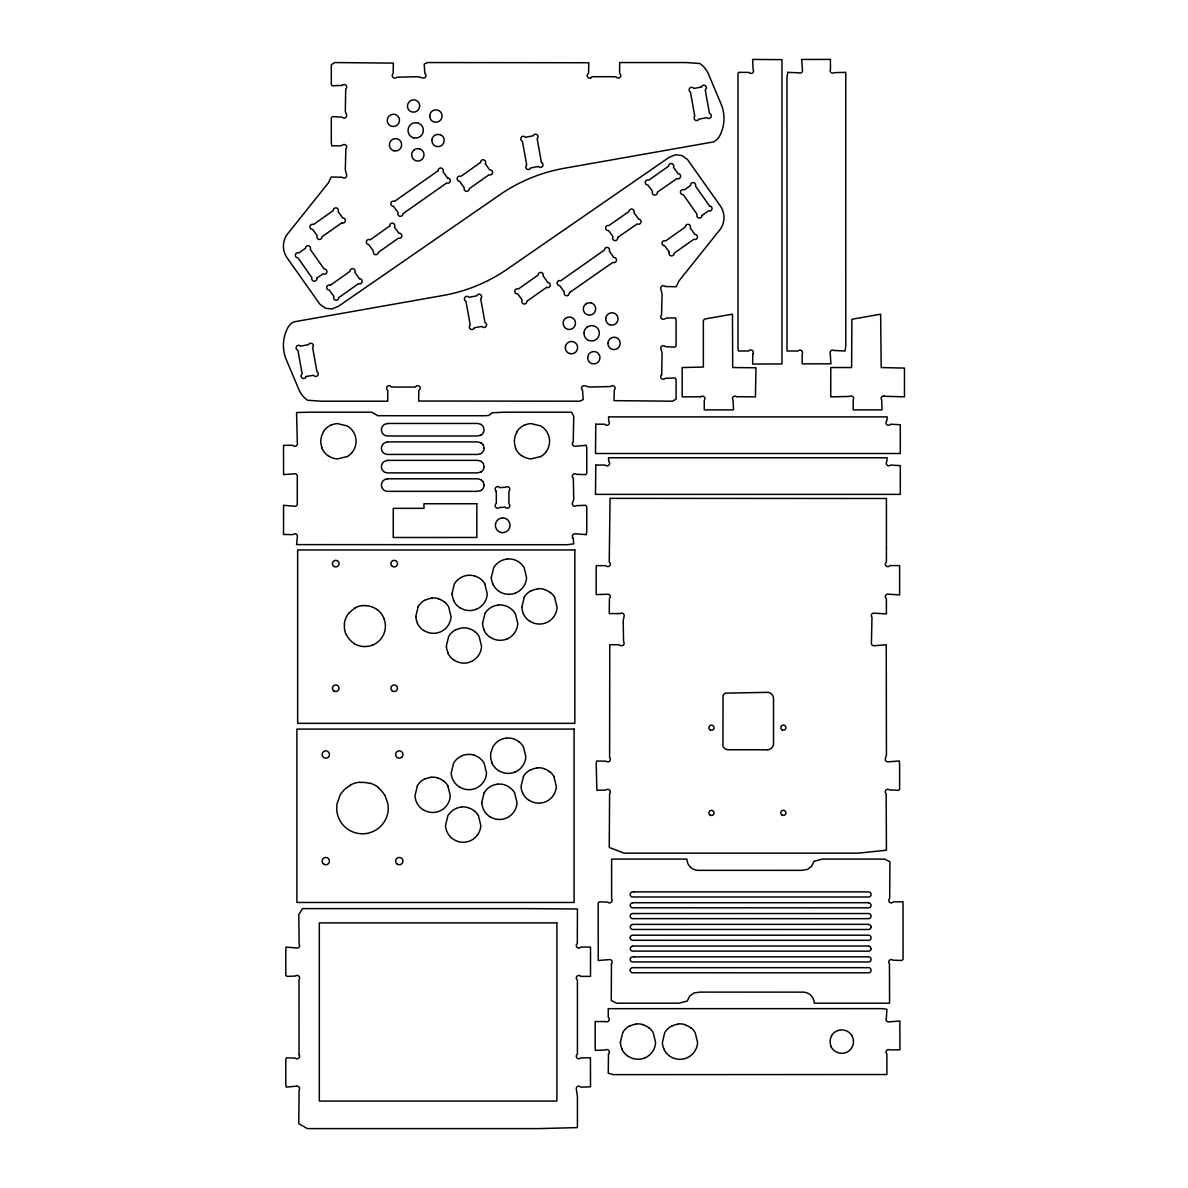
<?xml version="1.0" encoding="UTF-8"?>
<svg xmlns="http://www.w3.org/2000/svg" width="1188" height="1188" viewBox="0 0 1188 1188"><rect width="100%" height="100%" fill="white"/><g stroke="black" fill="none" stroke-linecap="round" stroke-linejoin="round"><path stroke-width="1.5" d="M565.414 347.342L565.399 347.98A5.94 5.94 0 0 0 569.423 353.519M605.821 318.533L605.806 319.201A5.94 5.94 0 0 0 609.637 324.755M584.095 332.774L584.08 333.62A7.425 7.425 0 0 0 588.877 340.525M344.446 623.982L344.401 627.606A20.597 20.597 0 0 0 346.436 635.253M415.741 616.602L418.131 606.801M446.257 646.346L448.648 636.545A17.731 17.731 0 0 1 455.628 629.744M451.945 593.837L454.336 584.036A17.746 17.746 0 0 1 461.404 577.294A17.597 17.597 0 0 1 467.849 575.363M482.476 623.581L484.867 613.78M491.268 577.546L493.659 567.745A17.746 17.746 0 0 1 500.727 561.003A17.597 17.597 0 0 1 507.157 559.073M481.719 802.702L484.11 792.901M521.784 607.291L524.175 597.49M620.299 1042.515L622.69 1032.714M661.686 374.666L662.087 352.494L660.751 348.693A2.569 2.569 0 0 1 665.339 346.644L674.962 347.163L676.091 345.886L676.091 321.295L675.675 317.953L666.78 317.953L663.884 319.216A2.569 2.569 0 0 1 661.567 314.805L662.087 293.971L660.795 288.892A2.569 2.569 0 0 1 665.191 286.516L676.21 286.754L678.823 281.14L720.403 229.091A20.315 20.315 0 0 0 720.047 205.539L687.496 159.534L681.971 155.539L675.348 154.767L668.993 157.425L505.702 270.24A163.157 163.157 0 0 1 442.812 295.53L293.778 321.889A14.301 14.301 0 0 0 287.704 327.918L287.615 328.096A37.318 37.318 0 0 0 286.338 359.786L298.945 389.694A24.339 24.339 0 0 0 307.529 400.252L321.309 401.202L387.719 401.202L387.823 390.436L386.753 389.189A2.569 2.569 0 0 1 389.961 385.788L391.342 386.932L396.094 387.05L415.191 387.05L416.587 385.892A2.569 2.569 0 0 1 420.106 389.025L418.829 390.496L418.621 401.024L579.907 401.202L583.219 399.599L582.536 390.288A2.554 2.554 0 0 1 584.659 385.744L589.322 387.05L610.617 386.546A2.569 2.569 0 0 1 614.345 386.367A2.569 2.569 0 0 1 614.27 390.11L614.018 400.638L672.571 401.202L676.091 399.079L676.091 379.388L675.185 377.962L665.206 378.348A2.539 2.539 0 0 1 661.419 378.467A2.539 2.539 0 0 1 661.701 374.695M701.945 215.533L708.464 210.855A2.569 2.569 0 0 0 711.983 209.043A2.569 2.569 0 0 0 709.503 205.955M417.374 785.921L414.983 795.722A17.582 17.582 0 0 0 416.602 802.286A17.731 17.731 0 0 0 422.943 809.667M523.433 776.61L521.042 786.411A17.582 17.582 0 0 0 522.661 792.975M389.723 226.017L370.181 239.842A2.569 2.569 0 0 0 366.424 241.313A2.569 2.569 0 0 0 368.755 244.609L373.478 251.232A2.569 2.569 0 0 0 375.319 254.648A2.569 2.569 0 0 0 378.437 252.287L398.426 238.194A2.569 2.569 0 0 0 401.811 235.996A2.569 2.569 0 0 0 398.856 233.234L394.401 227.057A2.554 2.554 0 0 0 392.827 223.166A2.554 2.554 0 0 0 389.723 226.017M438.164 170.701L394.505 201.381A2.554 2.554 0 0 0 392.322 201.351A2.569 2.569 0 0 0 391.179 205.004A2.554 2.554 0 0 0 393.48 206.237L398.084 212.637A2.554 2.554 0 0 0 399.807 216.29A2.554 2.554 0 0 0 402.925 213.736L446.673 182.997A2.554 2.554 0 0 0 449.183 182.774A2.569 2.569 0 0 0 449.91 179.329A2.554 2.554 0 0 0 447.653 178.111M590.807 77.873L592.203 76.715L611.3 76.715L616.052 76.834L617.448 77.977A2.569 2.569 0 0 0 620.641 74.577L619.572 73.314L619.676 62.548L686.085 62.548L699.866 63.513A24.339 24.339 0 0 1 708.449 74.072L721.057 103.965A37.318 37.318 0 0 1 719.779 135.655L719.69 135.833A14.301 14.301 0 0 1 713.617 141.877L564.582 168.221A163.157 163.157 0 0 0 501.692 193.51L338.402 306.326L332.046 308.984L325.423 308.227L319.899 304.217L287.348 258.212A20.315 20.315 0 0 1 286.991 234.675L328.571 182.625L331.185 176.997L342.203 177.25A2.569 2.569 0 0 0 346.599 174.859L345.307 169.78L345.842 148.931A2.539 2.539 0 0 0 343.54 144.565L340.614 145.812L331.719 145.812L331.303 142.456L331.303 117.879L332.432 116.587L342.055 117.107A2.569 2.569 0 0 0 346.644 115.073L345.307 111.271L345.708 89.085A2.539 2.539 0 0 0 346.005 85.298A2.539 2.539 0 0 0 342.203 85.432M585.951 303.965L586.931 303.356M341.758 222.839L321.993 236.798A2.554 2.554 0 0 1 318.904 239.412A2.554 2.554 0 0 1 317.181 235.744L312.593 229.358A2.569 2.569 0 0 1 309.92 226.314A2.569 2.569 0 0 1 313.528 224.487L333.279 210.528A2.554 2.554 0 0 1 334.496 208.227A2.569 2.569 0 0 1 337.927 208.954A2.554 2.554 0 0 1 338.105 211.583L342.693 217.968A2.554 2.554 0 0 1 345.025 219.186A2.569 2.569 0 0 1 343.896 222.854A2.554 2.554 0 0 1 341.758 222.839M330.323 285.269L350.044 271.339A2.554 2.554 0 0 1 353.103 268.681A2.554 2.554 0 0 1 354.885 272.334L359.474 278.749M546.569 287.377L526.878 301.277A2.569 2.569 0 0 1 523.67 303.935A2.569 2.569 0 0 1 522.185 300.044L517.745 293.882A2.569 2.569 0 0 1 514.775 291.045A2.569 2.569 0 0 1 518.354 289.011L538.149 275.022A2.554 2.554 0 0 1 541.149 272.453A2.554 2.554 0 0 1 543.109 275.883L547.846 282.521A2.569 2.569 0 0 1 550.192 285.744A2.569 2.569 0 0 1 546.554 287.377M347.312 456.519L337.511 458.91A17.582 17.582 0 0 1 328.081 455.613M540.822 456.519L531.021 458.91A17.597 17.597 0 0 1 521.71 455.553M480.858 435.179L477.264 435.981L387.258 435.981A6.178 6.178 0 0 1 381.407 429.729A6.178 6.178 0 0 1 387.422 423.641M480.858 453.638L477.264 454.44L387.258 454.425A6.178 6.178 0 0 1 381.407 448.188A6.178 6.178 0 0 1 387.422 442.099M480.858 472.082L477.264 472.883L387.258 472.883A6.178 6.178 0 0 1 381.407 466.646A6.178 6.178 0 0 1 387.422 460.558M480.858 490.54L477.264 491.342L387.258 491.342A6.178 6.178 0 0 1 383.917 490.139A6.267 6.267 0 0 1 387.451 478.823M838.372 1030.397L836.322 1031.243A11.821 11.821 0 0 0 831.496 1035.594M342.189 85.417L332.224 85.788L331.303 84.363L331.303 64.672L334.823 62.548L393.376 63.113L393.124 73.641A2.539 2.539 0 0 0 393.065 77.398A2.539 2.539 0 0 0 396.792 77.205L418.072 76.715L422.735 78.022A2.554 2.554 0 0 0 424.873 73.463L424.175 64.167L427.487 62.548L588.773 62.741L588.565 73.255L587.288 74.725A2.569 2.569 0 0 0 590.807 77.873M296.584 1086.159L286.278 1087.109L285.773 1084.392L285.773 1059.577L286.56 1057.78L295.292 1058.092A2.539 2.539 0 0 0 296.658 1058.79A2.569 2.569 0 0 0 299.049 1054.617M700.668 396.762L682.239 396.881L682.164 367.552L703.355 367.062L703.355 320.626L704.35 319.097L732.476 314.137L732.684 367.552L755.969 367.775L755.434 396.881L736.679 396.688M362.295 605.672L365.919 605.538M502.42 532.61L503.875 532.536A7.366 7.366 0 0 0 503.846 517.998L502.42 517.953M365.399 646.569L364.879 646.569A20.597 20.597 0 0 1 354.291 643.688M632.372 902.717L868.725 902.702M632.372 924.383L868.725 924.353M632.372 946.034L868.725 946.019M767.463 749.777L728.6 749.777A6.178 6.178 0 0 1 725.333 748.9A6.282 6.282 0 0 1 722.957 746.346L723.017 695.633A6.282 6.282 0 0 1 725.452 693.139L767.611 692.352A6.178 6.178 0 0 1 773.046 696.257A6.163 6.163 0 0 1 773.507 698.589L773.507 743.569A6.163 6.163 0 0 1 772.482 746.985A6.267 6.267 0 0 1 769.809 749.242A6.163 6.163 0 0 1 767.507 749.732M387.422 423.448L477.561 423.448L480.991 424.324M387.422 441.906L477.561 441.906L480.991 442.782M387.422 460.365L477.561 460.365L480.991 461.226M387.422 478.809L477.561 478.809L480.991 479.685M447.653 178.111L443.035 171.651A2.554 2.554 0 0 0 441.208 168.043A2.554 2.554 0 0 0 438.164 170.701M413.573 137.853L412.236 137.333A7.44 7.44 0 0 1 408.093 130.992A9.103 9.103 0 0 1 408.152 129.433A7.663 7.663 0 0 1 410.706 124.666A7.811 7.811 0 0 1 412.889 123.314A7.663 7.663 0 0 1 418.473 123.255M393.792 150.742L392.723 150.327A5.955 5.955 0 0 1 389.426 145.233A7.663 7.663 0 0 1 389.456 143.971A6.163 6.163 0 0 1 397.742 139.011A5.94 5.94 0 0 1 401.589 144.565L401.574 145.233A6.148 6.148 0 0 1 399.213 149.658A6.252 6.252 0 0 1 397.208 150.698A6.148 6.148 0 0 1 393.822 150.713M496.242 491.283L496.094 491.179A2.569 2.569 0 0 1 495.916 487.332A2.569 2.569 0 0 1 499.762 487.644L505.539 487.288A2.569 2.569 0 0 1 509.4 490.614A2.465 2.465 0 0 1 508.895 491.149L508.88 503.623A2.569 2.569 0 0 1 509.296 507.172A2.569 2.569 0 0 1 505.746 507.677A2.569 2.569 0 0 1 505.271 507.202L499.435 507.484A2.554 2.554 0 0 1 495.663 507.172A2.554 2.554 0 0 1 496.317 503.445L496.317 491.327M709.503 205.955L695.485 186.071A2.554 2.554 0 0 0 693.45 182.581A2.554 2.554 0 0 0 690.57 185.417L684.318 189.932A2.569 2.569 0 0 0 680.501 191.565A2.569 2.569 0 0 0 683.249 194.684L697.118 214.315A2.554 2.554 0 0 0 698.752 217.998A2.554 2.554 0 0 0 701.945 215.533M573.195 538.223L573.745 543.837L567.463 544.728L296.555 544.609L297.342 536.872A2.569 2.569 0 0 0 294.698 533.739L292.812 534.645L283.531 534.437L283.576 505.301L294.119 506.192A2.554 2.554 0 0 0 297.282 502.97L297.297 476.997A2.554 2.554 0 0 0 294.119 473.834L283.546 474.621L283.531 445.351L292.797 445.292L293.971 446.124A2.554 2.554 0 0 0 297.327 443.094L296.555 412.518L310.142 412.191L371.77 412.191L377.858 415.711L396.005 415.726L484.867 415.726L488.743 415.473L492.278 412.741L504.484 412.191L571.621 412.191L573.745 416.26L573.21 441.788A2.569 2.569 0 0 0 575.408 446.228L586.293 445.292L586.753 448.336L586.753 473.106L585.788 474.621L576.551 474.339A2.554 2.554 0 0 0 572.898 474.68A2.554 2.554 0 0 0 573.344 478.319L573.745 499.643L572.378 503.207A2.539 2.539 0 0 0 576.611 505.628L585.729 505.301L586.753 506.682L586.753 531.392L586.337 534.645L575.393 533.783A2.554 2.554 0 0 0 573.195 538.223M541.446 162.518L537.139 138.699A2.554 2.554 0 0 0 536.961 134.66A2.554 2.554 0 0 0 533.1 135.818L525.408 137.288A2.554 2.554 0 0 0 521.324 137.273A2.554 2.554 0 0 0 522.408 141.209L526.7 164.983A2.554 2.554 0 0 0 526.804 169.023A2.554 2.554 0 0 0 530.68 167.924L538.431 166.469A2.569 2.569 0 0 0 542.471 166.424A2.569 2.569 0 0 0 541.431 162.504M554.692 597.49L557.083 607.291A17.582 17.582 0 0 1 553.801 616.706A17.731 17.731 0 0 1 546.124 622.764A17.597 17.597 0 0 1 529.878 621.235M515.384 613.78L517.775 623.581A17.582 17.582 0 0 1 514.478 633.011A17.731 17.731 0 0 1 506.801 639.07M484.853 584.036L487.243 593.837A17.582 17.582 0 0 1 483.962 603.266A17.731 17.731 0 0 1 476.284 609.325M553.95 776.61L556.34 786.411A17.582 17.582 0 0 1 553.059 795.826A17.731 17.731 0 0 1 545.381 801.885A17.582 17.582 0 0 1 529.195 800.296M514.642 792.901L517.032 802.702A17.582 17.582 0 0 1 513.736 812.132A17.731 17.731 0 0 1 506.058 818.19A17.597 17.597 0 0 1 489.812 816.646M478.422 815.666L480.813 825.467A17.582 17.582 0 0 1 477.517 834.897M447.891 785.921L450.282 795.722A17.582 17.582 0 0 1 447 805.137A17.731 17.731 0 0 1 439.322 811.211A17.582 17.582 0 0 1 423.136 809.607M384.764 794.95L388.001 804.172L388.253 809.266A25.691 25.691 0 0 1 383.442 823.032A25.884 25.884 0 0 1 372.23 831.882A25.705 25.705 0 0 1 362.474 833.798A25.705 25.705 0 0 1 348.411 829.64A25.884 25.884 0 0 1 339.055 818.859A25.691 25.691 0 0 1 336.694 809.266L336.932 804.172L340.184 794.95A25.705 25.705 0 0 1 350.564 785.342M483.368 445.337L484.021 448.114M483.368 482.239L484.021 485.016M669.289 252.168L664.701 245.782A2.554 2.554 0 0 1 662.043 242.753A2.554 2.554 0 0 1 665.636 240.926L685.402 226.967A2.554 2.554 0 0 1 688.505 224.354A2.554 2.554 0 0 1 690.228 228.022L694.802 234.407A2.569 2.569 0 0 1 697.475 237.437A2.569 2.569 0 0 1 693.851 239.278L674.116 253.222A2.554 2.554 0 0 1 671.027 255.851A2.554 2.554 0 0 1 669.289 252.183M299.049 1054.632L299.005 979.655A2.539 2.539 0 0 0 298.901 976.165A2.539 2.539 0 0 0 295.411 976.061L286.902 976.388L285.773 975.363L285.773 950.86L286.056 947.059L296.48 948.039A2.554 2.554 0 0 0 299.153 944.044L298.782 914.611L302.435 908.612L527.234 908.612L577.427 908.983L577.323 943.465L576.358 944.802A2.569 2.569 0 0 0 579.699 947.95L580.902 947.059L590.525 947.103L590.51 976.388L580.828 976.373L579.596 975.526A2.569 2.569 0 0 0 576.403 978.793L577.398 980.1L577.427 997.593L577.427 1053.994L576.432 1055.33A2.569 2.569 0 0 0 579.536 1058.731L580.813 1057.869L590.436 1057.78L590.525 1086.812L580.962 1087.109L579.001 1086.129A2.569 2.569 0 0 0 576.343 1089.337L577.427 1096.346L577.427 1127.59L539.07 1128.6L307.395 1128.6L298.782 1123.67L299.094 1090.242A2.539 2.539 0 0 0 296.614 1086.188M630.219 937.837L630.219 938.045A2.465 2.465 0 0 0 632.313 940.287L868.651 940.317A2.45 2.45 0 0 0 871.056 937.867L871.056 937.674A2.45 2.45 0 0 0 868.725 935.194L632.372 935.208A2.465 2.465 0 0 0 630.219 937.644M630.219 970.329L630.219 970.537A2.465 2.465 0 0 0 632.313 972.764L868.651 972.794A2.45 2.45 0 0 0 871.056 970.344L871.056 970.165A2.45 2.45 0 0 0 868.725 967.671L632.372 967.685A2.465 2.465 0 0 0 630.219 970.136M484.021 466.572L483.368 463.78A6.163 6.163 0 0 0 481.021 461.404M429.818 116.112L429.818 116.602A5.94 5.94 0 0 0 433.293 121.711A6.252 6.252 0 0 0 439.709 120.879A6.133 6.133 0 0 0 441.995 116.409L441.995 115.771A5.94 5.94 0 0 0 437.971 110.232A6.133 6.133 0 0 0 429.714 116.142M871.056 926.848L871.056 926.996A2.45 2.45 0 0 1 868.651 929.491L632.313 929.462A2.465 2.465 0 0 1 632.372 924.591M871.056 948.514L871.056 948.663A2.45 2.45 0 0 1 868.651 951.143L632.313 951.113A2.465 2.465 0 0 1 632.372 946.242M384.021 618.696A20.448 20.448 0 0 1 382.001 637.377A20.597 20.597 0 0 1 373.21 644.817M373.27 644.757A20.448 20.448 0 0 1 365.459 646.51M354.499 643.629A20.448 20.448 0 0 1 346.718 635.283M349.064 613.231A20.448 20.448 0 0 1 354.915 608.286M365.978 605.657A20.448 20.448 0 0 1 377.056 609.593M344.342 623.952A20.597 20.597 0 0 1 348.827 613.038M354.707 608.063A20.597 20.597 0 0 1 362.266 605.568M376.997 609.385A20.597 20.597 0 0 1 384.021 618.532M423.878 630.486A17.582 17.582 0 0 0 440.124 632.031A17.731 17.731 0 0 0 447.742 626.031A17.582 17.582 0 0 0 451.039 616.602L448.648 606.801A17.731 17.731 0 0 0 444.342 601.781M417.523 623.165A17.582 17.582 0 0 1 415.904 616.602M425.304 600.178A17.582 17.582 0 0 1 431.749 598.247M438.55 598.915A17.582 17.582 0 0 1 444.401 601.974M423.685 630.546A17.731 17.731 0 0 1 417.285 623.165M418.057 606.726A17.731 17.731 0 0 1 425.111 599.985M431.6 598.039A17.731 17.731 0 0 1 438.431 598.707M454.351 660.29A17.597 17.597 0 0 0 470.596 661.835A17.731 17.731 0 0 0 478.259 655.776A17.582 17.582 0 0 0 481.556 646.346L479.165 636.545A17.731 17.731 0 0 0 474.873 631.526M454.202 660.29A17.731 17.731 0 0 1 447.802 652.925M448.054 652.925A17.582 17.582 0 0 1 446.436 646.346M455.836 629.922A17.582 17.582 0 0 1 462.266 627.992A17.761 17.761 0 0 1 469.008 628.541M469.067 628.66A17.582 17.582 0 0 1 474.918 631.719M476.343 609.266A17.582 17.582 0 0 1 460.098 607.736M453.742 600.4A17.582 17.582 0 0 1 452.123 593.837M459.905 607.781A17.731 17.731 0 0 1 453.489 600.4M467.909 575.348A17.746 17.746 0 0 1 474.755 576.017M484.971 584.036A17.746 17.746 0 0 0 480.68 579.091A17.597 17.597 0 0 0 474.651 576.032M506.86 639.01A17.582 17.582 0 0 1 490.614 637.481M484.259 630.16A17.582 17.582 0 0 1 482.64 623.581M490.421 637.525A17.731 17.731 0 0 1 484.021 630.16M484.793 613.706A17.731 17.731 0 0 1 491.847 606.979A17.597 17.597 0 0 1 498.366 605.123M498.336 605.034A17.731 17.731 0 0 1 505.182 605.687A17.597 17.597 0 0 1 511.033 608.835A17.731 17.731 0 0 1 515.369 613.706M508.91 594.327A17.597 17.597 0 0 1 499.287 591.49A17.731 17.731 0 0 1 492.886 584.11M492.931 584.154A17.597 17.597 0 0 1 491.312 577.591M515.651 592.975A17.582 17.582 0 0 1 508.969 594.282M507.217 559.058A17.746 17.746 0 0 1 514.077 559.711A17.597 17.597 0 0 1 519.884 562.8A17.746 17.746 0 0 1 524.175 567.745L526.566 577.546A17.582 17.582 0 0 1 523.269 586.961A17.731 17.731 0 0 1 515.607 593.02M523.522 613.914A17.597 17.597 0 0 1 521.888 607.335M531.303 590.896A17.597 17.597 0 0 1 537.748 588.981M544.549 589.634A17.597 17.597 0 0 1 550.4 592.693M529.744 621.235A17.731 17.731 0 0 1 523.329 613.854M524.101 597.416A17.731 17.731 0 0 1 531.155 590.674M537.644 588.728A17.731 17.731 0 0 1 544.49 589.397M550.4 592.47A17.731 17.731 0 0 1 554.692 597.416M440.303 134.704A5.94 5.94 0 0 1 444.134 140.273L444.134 140.941A6.148 6.148 0 0 1 436.367 146.421L435.268 146.035A5.955 5.955 0 0 1 431.972 140.941A7.663 7.663 0 0 1 432.016 139.679M431.912 139.694A6.148 6.148 0 0 1 440.169 134.764M413.855 150.163A6.133 6.133 0 0 0 411.672 154.663L411.761 155.212A5.955 5.955 0 0 0 415.963 160.751A6.133 6.133 0 0 0 420.478 160.395L421.458 159.801A6.133 6.133 0 0 0 423.938 154.692A5.94 5.94 0 0 0 420.285 149.139M420.151 149.183A6.133 6.133 0 0 0 415.651 149.109A6.133 6.133 0 0 0 413.81 150.193M418.518 123.225A7.425 7.425 0 0 1 423.314 130.145L423.299 130.977A7.677 7.677 0 0 1 413.602 137.823M359.459 278.735A2.569 2.569 0 0 1 362.117 281.779A2.569 2.569 0 0 1 358.538 283.635L338.758 297.609A2.554 2.554 0 0 1 335.625 300.178A2.554 2.554 0 0 1 333.947 296.495L329.373 290.124A2.569 2.569 0 0 1 326.685 287.08A2.569 2.569 0 0 1 330.323 285.269M700.682 396.777A2.554 2.554 0 0 1 704.202 396.896A2.554 2.554 0 0 1 704.261 400.415L704.246 409.905L731.986 409.905L733.545 409.786L732.996 400.193A2.525 2.525 0 0 1 736.619 396.718M884.184 396.035A2.525 2.525 0 0 0 881.689 400.074L882.016 409.905L853.251 409.905L853.207 399.836A2.525 2.525 0 0 0 853.519 399.123A2.569 2.569 0 0 0 851.113 395.946A2.525 2.525 0 0 0 849.524 396.436L830.739 396.881L830.754 367.552L851.633 367.552L851.885 319.26L880.65 314.196L881.184 367.552L904.469 368.087L904.469 396.851L884.986 396.287A2.51 2.51 0 0 0 884.228 395.99M868.725 946.227A2.45 2.45 0 0 1 871.056 948.722M868.725 924.576A2.45 2.45 0 0 1 871.056 927.056M868.725 902.925A2.45 2.45 0 0 1 871.056 905.405A2.45 2.45 0 0 1 868.651 907.825L632.313 907.81A2.465 2.465 0 0 1 632.372 902.925M644.683 1057.944A17.582 17.582 0 0 1 628.437 1056.399M622.081 1049.078A17.582 17.582 0 0 1 620.463 1042.515M629.863 1026.09A17.582 17.582 0 0 1 636.308 1024.16M643.109 1024.828A17.582 17.582 0 0 1 648.96 1027.887M644.639 1058.003A17.731 17.731 0 0 0 652.301 1051.929A17.582 17.582 0 0 0 655.598 1042.515L653.207 1032.714A17.731 17.731 0 0 0 648.9 1027.694M628.244 1056.459A17.731 17.731 0 0 1 621.844 1049.078M622.616 1032.639A17.731 17.731 0 0 1 629.67 1025.897M636.159 1023.952A17.731 17.731 0 0 1 643.005 1024.62M664.018 1049.138A17.597 17.597 0 0 1 662.384 1042.559L664.671 1032.714A17.746 17.746 0 0 1 671.74 1025.972M671.799 1026.12A17.597 17.597 0 0 1 678.244 1024.205M685.045 1024.858A17.597 17.597 0 0 1 690.896 1027.932M663.825 1049.078A17.731 17.731 0 0 0 670.24 1056.459A17.597 17.597 0 0 0 686.619 1058.003A17.731 17.731 0 0 0 694.297 1051.929A17.582 17.582 0 0 0 697.594 1042.515L695.188 1032.714A17.731 17.731 0 0 0 690.896 1027.694M678.14 1023.952A17.731 17.731 0 0 1 684.986 1024.62M851.885 1035.713A11.687 11.687 0 0 1 851.276 1048.469A11.821 11.821 0 0 1 846.183 1052.494A11.687 11.687 0 0 1 835.402 1051.425A11.821 11.821 0 0 1 830.976 1046.569M831.199 1046.569A11.687 11.687 0 0 1 831.704 1035.713M838.416 1030.427A11.687 11.687 0 0 1 845.158 1030.427L847.178 1031.243A11.821 11.821 0 0 1 851.87 1035.58M359.89 782.521A25.705 25.705 0 0 1 369.81 783.471M378.378 787.941A25.705 25.705 0 0 1 384.6 795.099M370.003 783.144A25.884 25.884 0 0 1 378.616 787.644M350.386 785.001A25.884 25.884 0 0 1 359.875 782.164M424.561 779.298A17.582 17.582 0 0 1 431.006 777.368M437.793 778.036A17.582 17.582 0 0 1 443.659 781.095M417.3 785.847A17.731 17.731 0 0 1 424.354 779.105M443.599 780.902A17.731 17.731 0 0 1 447.891 785.847M430.888 777.249A17.761 17.761 0 0 1 437.748 777.917M461.345 807.112A17.582 17.582 0 0 0 454.915 809.043A17.746 17.746 0 0 0 447.906 815.666L445.515 825.467A17.582 17.582 0 0 0 447.134 832.031A17.731 17.731 0 0 0 453.534 839.411A17.597 17.597 0 0 0 463.157 842.262A17.597 17.597 0 0 0 469.854 840.956A17.731 17.731 0 0 0 477.517 834.897M461.404 807.008A17.761 17.761 0 0 1 468.265 807.662M474.19 810.751A17.761 17.761 0 0 1 478.482 815.696M468.324 807.781A17.582 17.582 0 0 1 474.175 810.84M459.355 786.842A17.582 17.582 0 0 0 475.586 788.387A17.731 17.731 0 0 0 483.204 782.372A17.582 17.582 0 0 0 486.501 772.957L484.11 763.156A17.746 17.746 0 0 0 479.818 758.211A17.597 17.597 0 0 0 473.908 755.152M459.236 786.902A17.731 17.731 0 0 1 452.821 779.521A17.582 17.582 0 0 1 451.202 772.957L453.593 763.156A17.746 17.746 0 0 1 460.662 756.414A17.597 17.597 0 0 1 467.092 754.484M467.151 754.469A17.746 17.746 0 0 1 474.012 755.123M481.823 802.746A17.597 17.597 0 0 0 483.457 809.325A17.731 17.731 0 0 0 489.753 816.646M484.125 792.827A17.731 17.731 0 0 1 491.179 786.1A17.597 17.597 0 0 1 497.624 784.243M497.594 784.154A17.731 17.731 0 0 1 504.425 784.808A17.597 17.597 0 0 1 510.276 787.956A17.731 17.731 0 0 1 514.627 792.827M514.909 772.096A17.582 17.582 0 0 1 498.663 770.552M492.307 763.231A17.582 17.582 0 0 1 490.689 756.667L490.689 753.162L492.916 746.866A17.731 17.731 0 0 1 499.896 740.05A17.597 17.597 0 0 1 506.415 738.194M514.85 772.141A17.731 17.731 0 0 0 522.527 766.082A17.582 17.582 0 0 0 525.824 756.667L523.433 746.866A17.731 17.731 0 0 0 519.126 741.847M498.47 770.611A17.731 17.731 0 0 1 492.07 763.231M506.385 738.104A17.731 17.731 0 0 1 513.231 738.758A17.597 17.597 0 0 1 519.082 741.921M530.62 769.987A17.582 17.582 0 0 1 537.05 768.057M543.852 768.725A17.582 17.582 0 0 1 549.702 771.784M528.987 800.356A17.731 17.731 0 0 1 522.586 792.975M523.359 776.521A17.731 17.731 0 0 1 530.412 769.794M536.902 767.849A17.731 17.731 0 0 1 543.748 768.517M549.658 771.591A17.731 17.731 0 0 1 553.95 776.521M545.767 452.212A17.597 17.597 0 0 0 548.826 446.361A17.761 17.761 0 0 0 549.48 439.501A17.597 17.597 0 0 0 547.564 433.115A17.761 17.761 0 0 0 540.792 425.928L531.021 423.596A17.582 17.582 0 0 0 524.443 425.23M515.696 447.935A17.597 17.597 0 0 1 517.24 431.69M545.738 452.272A17.761 17.761 0 0 1 540.792 456.578M521.443 455.687A17.761 17.761 0 0 1 515.369 447.995M516.914 431.571A17.761 17.761 0 0 1 524.309 425.156M502.39 532.64A7.366 7.366 0 0 1 495.381 525.289A7.366 7.366 0 0 1 502.39 517.923M484.021 485.135A6.163 6.163 0 0 1 480.902 490.496M481.021 479.848A6.163 6.163 0 0 1 483.368 482.358M484.021 466.676A6.163 6.163 0 0 1 480.902 472.037M484.021 448.232A6.163 6.163 0 0 1 480.902 453.593M481.021 442.946A6.163 6.163 0 0 1 483.368 445.455M480.902 435.135A6.163 6.163 0 0 0 484.021 429.774L483.368 426.878A6.163 6.163 0 0 0 481.021 424.487M322.082 447.995A17.582 17.582 0 0 1 323.611 431.749M352.227 452.272A17.761 17.761 0 0 1 347.282 456.578M327.933 455.687A17.761 17.761 0 0 1 321.859 447.995M323.403 431.571A17.761 17.761 0 0 1 330.799 425.156M330.947 425.23A17.582 17.582 0 0 1 337.511 423.596L347.312 425.987A17.761 17.761 0 0 1 354.024 432.996A17.597 17.597 0 0 1 355.984 439.56A17.761 17.761 0 0 1 355.316 446.361A17.597 17.597 0 0 1 352.257 452.212M565.518 318.384A6.163 6.163 0 0 0 563.142 322.824L563.261 323.492A5.94 5.94 0 0 0 567.092 329.046A6.133 6.133 0 0 0 571.606 328.987A6.163 6.163 0 0 0 575.393 324.072A7.663 7.663 0 0 0 575.423 322.809A5.955 5.955 0 0 0 572.126 317.716L571.057 317.315A6.163 6.163 0 0 0 567.493 317.374A6.133 6.133 0 0 0 565.503 318.458M569.453 353.504A6.148 6.148 0 0 0 577.591 347.653L577.576 347.163A5.94 5.94 0 0 0 574.101 342.04A6.133 6.133 0 0 0 569.601 341.832A6.252 6.252 0 0 0 567.686 342.887A6.148 6.148 0 0 0 565.31 347.371M585.862 303.994A6.133 6.133 0 0 0 583.367 309.103A5.94 5.94 0 0 0 587.11 314.627A6.133 6.133 0 0 0 595.634 309.132L595.634 308.538A5.955 5.955 0 0 0 591.431 303.014M586.798 303.43A6.133 6.133 0 0 1 591.312 303.074M588.921 340.496A7.663 7.663 0 0 0 599.242 334.333A9.103 9.103 0 0 0 599.301 332.759A7.44 7.44 0 0 0 595.158 326.418L593.822 325.913A7.677 7.677 0 0 0 589.56 325.958A7.811 7.811 0 0 0 587.065 327.264M583.991 332.759A7.663 7.663 0 0 1 586.961 327.249M609.652 324.74A6.163 6.163 0 0 0 617.938 319.795A7.663 7.663 0 0 0 617.983 318.533A5.955 5.955 0 0 0 614.671 313.424L613.602 313.023A6.252 6.252 0 0 0 608.182 314.092A6.163 6.163 0 0 0 605.687 318.533M886.426 547.341L886.397 561.983L885.416 563.275A2.569 2.569 0 0 0 888.683 566.513L889.916 565.592L899.613 565.592L899.613 594.936L888.594 594.208A2.569 2.569 0 0 0 885.416 597.46L886.382 598.767L886.426 613.899L874.695 613.186A2.554 2.554 0 0 0 871.977 617.329L871.443 642.441A2.569 2.569 0 0 0 874.531 645.708L886.248 644.742L886.426 754.989L885.505 758.256A2.569 2.569 0 0 0 888.386 761.82L899.316 760.988L899.613 764.864L899.613 789.352L898.38 790.317L889.53 789.961A2.569 2.569 0 0 0 885.921 790.198A2.569 2.569 0 0 0 886.174 793.822L886.426 850.207L858.434 853.133L624.012 853.133L609.251 847.445L609.607 793.703A2.569 2.569 0 0 0 609.622 790.079A2.569 2.569 0 0 0 605.999 790.05L596.881 790.317L596.183 763.275L596.851 760.988L606.103 761.226A2.569 2.569 0 0 0 609.652 761.077A2.569 2.569 0 0 0 609.607 757.499L609.771 644.742L618.473 644.742L621.116 645.737A2.569 2.569 0 0 0 623.552 641.535L623.195 620.626L624.131 616.171A2.539 2.539 0 0 0 620.077 613.587L609.251 613.602L609.414 598.648A2.569 2.569 0 0 0 606.934 594.252L596.183 594.609L596.183 571.027L596.272 565.607L605.806 565.696L607.098 566.557A2.569 2.569 0 0 0 610.187 563.171L609.251 561.731L610.038 498.351L886.426 498.485L886.426 547.341M399.45 120.062L399.435 120.701A6.133 6.133 0 0 1 390.778 125.973A5.94 5.94 0 0 1 387.273 120.894L387.273 120.389A6.148 6.148 0 0 1 395.396 114.538A5.94 5.94 0 0 1 399.45 120.062M419.646 105.717L419.646 106.341A6.133 6.133 0 0 1 410.989 111.627A5.94 5.94 0 0 1 407.484 106.534L407.469 106.044A6.148 6.148 0 0 1 415.592 100.193A5.94 5.94 0 0 1 419.646 105.717M587.748 357.41L587.748 358.048A5.94 5.94 0 0 0 591.773 363.587A6.148 6.148 0 0 0 599.94 357.707L599.925 357.217A5.94 5.94 0 0 0 596.45 352.108A6.133 6.133 0 0 0 591.906 351.915A6.252 6.252 0 0 0 590.035 352.94A6.133 6.133 0 0 0 587.748 357.41M607.959 343.065L607.944 343.688A5.94 5.94 0 0 0 611.969 349.242A6.148 6.148 0 0 0 620.136 343.362L620.121 342.872A5.94 5.94 0 0 0 616.646 337.763A6.133 6.133 0 0 0 607.959 343.065M611.449 963.824L611.271 1000.504L616.468 1003.192L679.076 1003.192L687.213 1001.039L689.679 996.108L694.134 992.916L700.222 992.114L803.682 992.143A11.405 11.405 0 0 1 814.329 1003.192L889.574 1003.192L889.456 963.869A2.554 2.554 0 0 1 889.456 960.335A2.554 2.554 0 0 1 892.99 960.171L901.647 960.483L903.073 959.414L903.014 901.811L893.421 901.811L892.203 902.761A2.569 2.569 0 0 1 889.678 898.38L889.916 861.79L884.733 859.102L822.2 859.102L814.092 861.285L811.656 866.29L807.187 869.542L801.054 870.359L697.579 870.344A11.405 11.405 0 0 1 686.931 859.102L611.627 859.102L611.612 898.826A2.554 2.554 0 0 1 611.256 902.286A2.554 2.554 0 0 1 607.781 902.182L599.554 901.811L598.203 902.88L598.247 960.483L608.746 959.666A2.554 2.554 0 0 1 612.072 962.622L611.449 963.824M787.733 72.349L786.976 77.428L787.02 351.009L798.009 351.009L799.331 350.148A2.554 2.554 0 0 1 802.509 352.985A2.525 2.525 0 0 1 802.152 353.994L802.167 363.855L830.961 363.81L830.189 353.252A2.554 2.554 0 0 1 833.04 350.104A2.525 2.525 0 0 1 834.05 350.475L845.024 351.009L845.782 345.946L845.737 72.349L834.139 72.676A2.539 2.539 0 0 1 830.145 70.255A2.525 2.525 0 0 1 830.471 69.246L830.442 59.4L801.633 59.445L802.435 69.958A2.554 2.554 0 0 1 798.678 72.81L787.733 72.349M316.914 278.007L316.84 278.319A2.569 2.569 0 0 1 313.944 281.17A2.569 2.569 0 0 1 311.909 277.665L297.891 257.796A2.569 2.569 0 0 1 295.411 254.707A2.569 2.569 0 0 1 298.945 252.896L305.464 248.218A2.569 2.569 0 0 1 308.642 245.753A2.569 2.569 0 0 1 310.276 249.435L324.161 269.082A2.569 2.569 0 0 1 326.893 272.201A2.569 2.569 0 0 1 323.077 273.834L316.914 278.007M608.479 1054.068L608.241 1073.239L613.305 1074.635L886.887 1074.531L886.887 1054.053L886.07 1052.746A2.554 2.554 0 0 1 889.827 1049.91L899.91 1049.821L899.865 1021.027L889.173 1021.843A2.554 2.554 0 0 1 886.025 1019.007A2.525 2.525 0 0 1 886.382 1018.012L886.887 1009.236L881.823 1008.642L608.241 1008.671L608.241 1017.225A2.569 2.569 0 0 1 606.444 1021.888A2.525 2.525 0 0 1 605.464 1021.532L595.143 1021.561L595.203 1050.355L605.316 1050.043A2.569 2.569 0 0 1 608.82 1050.534A2.569 2.569 0 0 1 608.479 1054.068M752.776 354.187L752.643 364.063L781.971 363.929L781.971 59.652L752.643 59.415L753.044 69.364A2.525 2.525 0 0 1 753.563 70.864A2.569 2.569 0 0 1 748.93 72.423L738.565 72.349L737.986 73.656L737.986 348.114L738.416 351.009L748.796 350.965A2.554 2.554 0 0 1 752.435 350.534A2.554 2.554 0 0 1 752.776 354.187M595.767 424.205L595.5 453.504L900.296 453.504L900.296 424.74L890.614 424.205A2.569 2.569 0 0 1 886.768 424.561A2.569 2.569 0 0 1 886.916 420.701L887.169 416.884L608.523 416.884L608.702 420.983A2.569 2.569 0 0 1 608.419 424.695A2.569 2.569 0 0 1 604.707 424.19L595.767 424.205M595.782 465.072L595.5 494.371L900.296 494.371L900.296 465.607L890.644 465.072A2.569 2.569 0 0 1 886.263 462.934A2.525 2.525 0 0 1 886.708 461.82L887.169 457.766L608.523 457.766L608.746 461.389A2.569 2.569 0 0 1 608.909 465.087A2.569 2.569 0 0 1 605.197 465.072L595.782 465.072M617.983 237.244L617.671 237.734A2.569 2.569 0 0 1 614.567 240.585A2.569 2.569 0 0 1 612.993 236.679L608.538 230.517A2.569 2.569 0 0 1 605.583 227.769A2.569 2.569 0 0 1 608.954 225.557L628.957 211.464A2.569 2.569 0 0 1 633.635 210.142A2.554 2.554 0 0 1 633.917 212.518L638.639 219.141A2.569 2.569 0 0 1 640.985 222.438A2.569 2.569 0 0 1 637.214 223.908L617.983 237.244M480.516 162.474L460.825 176.388A2.569 2.569 0 0 0 457.202 178.007A2.569 2.569 0 0 0 459.548 181.244L464.285 187.867A2.554 2.554 0 0 0 466.245 191.298A2.554 2.554 0 0 0 469.23 188.744L489.07 174.74A2.569 2.569 0 0 0 492.619 172.706A2.569 2.569 0 0 0 489.664 169.869L485.209 163.706A2.554 2.554 0 0 0 485.179 160.826A2.569 2.569 0 0 0 480.516 162.474M657.692 191.936L657.35 192.411A2.554 2.554 0 0 1 654.291 195.07A2.554 2.554 0 0 1 652.524 191.417L647.92 185.016A2.554 2.554 0 0 1 645.277 181.987A2.554 2.554 0 0 1 648.841 180.131L668.636 166.142A2.554 2.554 0 0 1 671.769 163.573A2.554 2.554 0 0 1 673.447 167.27L678.021 173.626A2.569 2.569 0 0 1 679.254 178.512A2.554 2.554 0 0 1 677.086 178.482L657.692 191.936M306.252 376.462L306.059 376.73A2.569 2.569 0 0 1 302.079 378.036A2.569 2.569 0 0 1 302.168 373.849L297.906 350.312A2.569 2.569 0 0 1 296.465 346.495A2.569 2.569 0 0 1 300.534 346.124L308.464 344.639A2.569 2.569 0 0 1 312.236 343.688A2.569 2.569 0 0 1 312.622 347.549L316.944 371.651A2.569 2.569 0 0 1 317.582 375.646A2.569 2.569 0 0 1 313.558 375.289L306.252 376.462M701.336 87.036L693.837 88.461A2.569 2.569 0 0 0 689.812 88.105A2.569 2.569 0 0 0 690.451 92.1L694.772 116.216A2.569 2.569 0 0 0 695.173 120.077A2.569 2.569 0 0 0 698.93 119.127L706.875 117.642A2.569 2.569 0 0 0 710.929 117.256A2.569 2.569 0 0 0 709.488 113.439L705.226 89.902A2.554 2.554 0 0 0 705.316 85.714A2.554 2.554 0 0 0 701.351 87.021M474.517 327.68L474.309 327.918A2.569 2.569 0 0 1 470.433 329.091A2.569 2.569 0 0 1 470.255 325.052L465.948 301.232A2.554 2.554 0 0 1 464.909 297.327A2.554 2.554 0 0 1 468.948 297.297L476.715 295.827A2.554 2.554 0 0 1 480.605 294.728A2.554 2.554 0 0 1 480.695 298.767L484.986 322.557A2.569 2.569 0 0 1 486.07 326.477A2.569 2.569 0 0 1 481.986 326.462L474.517 327.68M570.002 292.278L569.23 293.05A2.569 2.569 0 0 1 566.186 295.708A2.569 2.569 0 0 1 564.374 292.085L559.741 285.655A2.554 2.554 0 0 1 557.157 282.596A2.554 2.554 0 0 1 560.721 280.769L604.469 250.015A2.554 2.554 0 0 1 607.588 247.475A2.554 2.554 0 0 1 609.31 251.114L613.914 257.529A2.569 2.569 0 0 1 616.527 260.603A2.569 2.569 0 0 1 612.874 262.37L570.002 292.278M634.14 891.876L632.372 891.891A2.465 2.465 0 0 0 630.219 894.326L630.219 894.727A2.465 2.465 0 0 0 632.313 896.97L868.651 896.999A2.45 2.45 0 0 0 871.056 894.549L871.056 894.371A2.45 2.45 0 0 0 868.725 891.876L634.14 891.876M634.14 913.527L632.372 913.542A2.465 2.465 0 0 0 630.219 915.993L630.219 916.394A2.465 2.465 0 0 0 632.313 918.636L868.651 918.666A2.45 2.45 0 0 0 871.056 916.2L871.056 916.022A2.45 2.45 0 0 0 868.725 913.542L634.14 913.527M634.14 956.845L632.372 956.86A2.465 2.465 0 0 0 630.219 959.295L630.219 959.696A2.465 2.465 0 0 0 632.313 961.938L868.651 961.968A2.45 2.45 0 0 0 871.056 959.518L871.056 959.34A2.45 2.45 0 0 0 868.725 956.845L634.14 956.845M476.848 503.742L423.968 503.742L423.968 508.345L393.258 508.345L393.258 537.481L476.848 537.481L476.848 503.742M574.829 549.97L297.653 549.97L297.653 723.344L574.829 723.344L574.829 549.97M574.086 729.09L296.911 729.09L296.911 902.464L574.086 902.464L574.086 729.09M556.905 922.883L319.32 922.883L319.32 1101.068L556.905 1101.068L556.905 922.883M333.932 691.015A3.297 3.297 0 0 0 339.026 688.416A3.297 3.297 0 0 0 334.229 685.313A3.297 3.297 0 0 0 333.932 691.015M333.932 566.394A3.297 3.297 0 0 0 339.026 563.795A3.297 3.297 0 0 0 334.229 560.691A3.297 3.297 0 0 0 333.932 566.394M392.411 691.015A3.297 3.297 0 0 0 397.505 688.416A3.297 3.297 0 0 0 392.708 685.313A3.297 3.297 0 0 0 392.411 691.015M392.411 566.394A3.297 3.297 0 0 0 397.505 563.795A3.297 3.297 0 0 0 392.708 560.691A3.297 3.297 0 0 0 392.411 566.394M710.097 815.102A2.569 2.569 0 0 0 714.047 813.067A2.569 2.569 0 0 0 710.32 810.647A2.569 2.569 0 0 0 710.097 815.102M710.097 729.878A2.569 2.569 0 0 0 714.047 727.843A2.569 2.569 0 0 0 710.32 725.437A2.569 2.569 0 0 0 710.097 729.878M781.971 814.998A2.569 2.569 0 0 0 785.936 812.978A2.569 2.569 0 0 0 782.194 810.558A2.569 2.569 0 0 0 781.971 814.998M781.971 729.788A2.569 2.569 0 0 0 785.936 727.754A2.569 2.569 0 0 0 782.194 725.333A2.569 2.569 0 0 0 781.971 729.788M323.804 864.181A3.668 3.668 0 0 0 329.462 861.285A3.668 3.668 0 0 0 324.131 857.825A3.668 3.668 0 0 0 323.804 864.181M328.645 756.845A3.668 3.668 0 0 0 326.863 751.009A3.683 3.683 0 0 0 325.438 750.875A3.668 3.668 0 0 0 322.572 756.251A3.668 3.668 0 0 0 328.645 756.845M397.297 864.181A3.668 3.668 0 0 0 402.955 861.285A3.668 3.668 0 0 0 397.624 857.825A3.668 3.668 0 0 0 397.297 864.181M402.123 756.845A3.668 3.668 0 0 0 400.356 751.009A3.683 3.683 0 0 0 398.93 750.875A3.668 3.668 0 0 0 396.05 756.251A3.668 3.668 0 0 0 402.123 756.845"/></g></svg>
